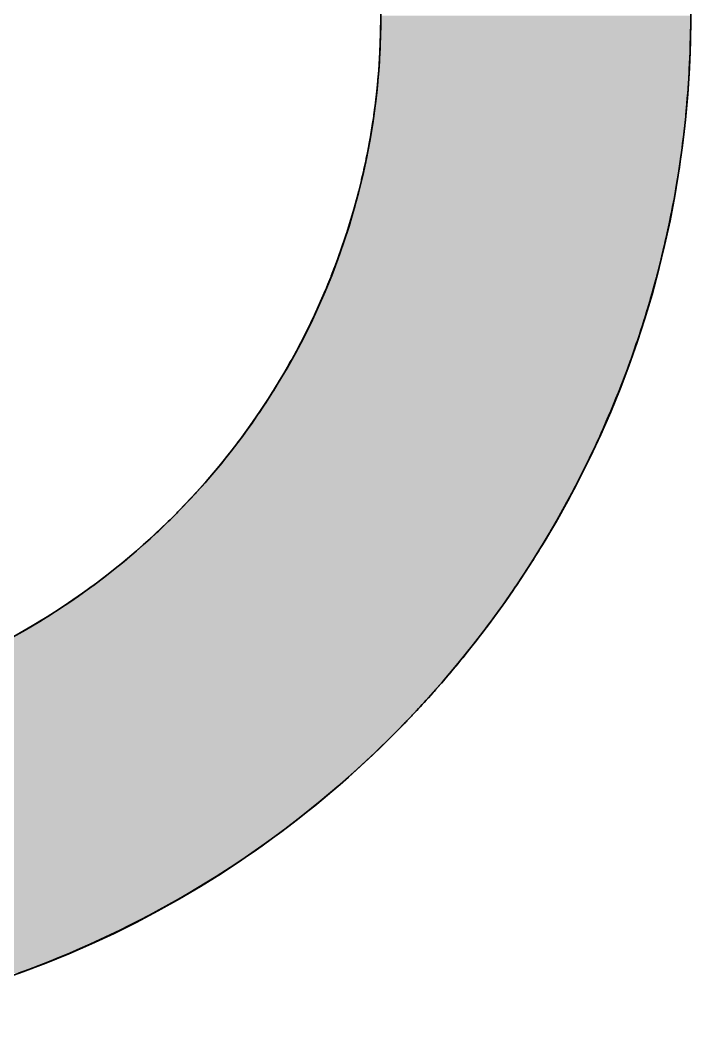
# Model space of a CAD drawing. Header units: inches. Extents: x -225 to -89, y -302 to -258.
# Drawn here: x -170.6425 to -170.4862, y -267.4698 to -267.2336 of the extents above; entities that cross this region are included whole.
import ezdxf

# ---------------------------------------------------------------- set-up
doc = ezdxf.new("R2010")
doc.units = ezdxf.units.IN
doc.header["$MEASUREMENT"] = 0
doc.layers.add('A-Elev-Line-01', color=252, linetype='Continuous', lineweight=35)

# ---------------------------------------------------------------- blocks, each defined once
blk = doc.blocks.new('*U12')
at = {"color": 40, "linetype": 'Continuous'}
for p, q in [((84.86, 1174.98), (84.85, 1173.72)), ((127.36, 1174.98), (127.35, 1173.72)), ((84.84, 1173.47), (84.82, 1172.46)), ((84.85, 1173.72), (84.84, 1173.47)), ((127.35, 1173.47), (127.33, 1172.46)), ((127.35, 1173.72), (127.35, 1173.47)), ((84.81, 1171.96), (84.78, 1171.2)), ((84.82, 1172.46), (84.81, 1171.96)), ((127.32, 1171.96), (127.3, 1171.2)), ((127.33, 1172.46), (127.32, 1171.96)), ((84.78, 1171.2), (84.75, 1170.45)), ((127.3, 1171.2), (127.28, 1170.45)), ((84.72, 1169.94), (84.67, 1168.93)), ((84.75, 1170.45), (84.72, 1169.94)), ((127.26, 1169.94), (127.22, 1168.93)), ((127.28, 1170.45), (127.26, 1169.94)), ((84.65, 1168.68), (84.56, 1167.42)), ((84.67, 1168.93), (84.65, 1168.68)), ((127.21, 1168.68), (127.15, 1167.42)), ((127.22, 1168.93), (127.21, 1168.68)), ((84.56, 1167.42), (84.45, 1166.17)), ((84.56, 1167.42), (84.56, 1167.42)), ((127.15, 1167.42), (127.08, 1166.17)), ((127.15, 1167.42), (127.15, 1167.42)), ((84.43, 1165.91), (84.33, 1164.91)), ((84.45, 1166.17), (84.43, 1165.91)), ((127.06, 1165.91), (126.99, 1164.91)), ((127.08, 1166.17), (127.06, 1165.91)), ((84.19, 1163.66), (84.1, 1162.9)), ((84.28, 1164.4), (84.19, 1163.66)), ((84.33, 1164.91), (84.28, 1164.4)), ((126.89, 1163.66), (126.83, 1162.9)), ((126.95, 1164.4), (126.89, 1163.66)), ((126.99, 1164.91), (126.95, 1164.4)), ((84.04, 1162.41), (83.9, 1161.39)), ((84.1, 1162.9), (84.04, 1162.41)), ((126.79, 1162.41), (126.69, 1161.39)), ((126.83, 1162.9), (126.79, 1162.41)), ((83.87, 1161.16), (83.68, 1159.91)), ((83.9, 1161.39), (83.87, 1161.16)), ((126.67, 1161.16), (126.54, 1159.91)), ((126.69, 1161.39), (126.67, 1161.16)), ((83.67, 1159.89), (83.48, 1158.67)), ((83.68, 1159.91), (83.67, 1159.89)), ((126.54, 1159.89), (126.4, 1158.67)), ((126.54, 1159.91), (126.54, 1159.89)), ((83.42, 1158.38), (83.26, 1157.43)), ((83.48, 1158.67), (83.42, 1158.38)), ((126.36, 1158.38), (126.24, 1157.43)), ((126.4, 1158.67), (126.36, 1158.38)), ((83.15, 1156.88), (83.02, 1156.19)), ((83.26, 1157.43), (83.15, 1156.88)), ((126.18, 1156.88), (126.08, 1156.19)), ((126.24, 1157.43), (126.18, 1156.88)), ((82.86, 1155.38), (82.77, 1154.95)), ((83.02, 1156.19), (82.86, 1155.38)), ((125.97, 1155.38), (125.91, 1154.95)), ((126.08, 1156.19), (125.97, 1155.38)), ((82.54, 1153.89), (82.5, 1153.72)), ((82.77, 1154.95), (82.54, 1153.89)), ((125.75, 1153.89), (125.73, 1153.72)), ((125.91, 1154.95), (125.75, 1153.89)), ((82.22, 1152.49), (82.19, 1152.39)), ((82.5, 1153.72), (82.22, 1152.49)), ((125.53, 1152.49), (125.52, 1152.39)), ((125.73, 1153.72), (125.53, 1152.49)), ((81.92, 1151.26), (81.82, 1150.9)), ((82.19, 1152.39), (81.92, 1151.26)), ((125.32, 1151.26), (125.26, 1150.9)), ((125.52, 1152.39), (125.32, 1151.26)), ((81.6, 1150.04), (81.43, 1149.41)), ((81.82, 1150.9), (81.6, 1150.04)), ((125.11, 1150.04), (124.99, 1149.41)), ((125.26, 1150.9), (125.11, 1150.04)), ((81.27, 1148.83), (81.01, 1147.93)), ((81.43, 1149.41), (81.27, 1148.83)), ((124.88, 1148.83), (124.71, 1147.93)), ((124.99, 1149.41), (124.88, 1148.83)), ((80.92, 1147.61), (80.57, 1146.44)), ((81.01, 1147.93), (80.92, 1147.61)), ((124.65, 1147.61), (124.41, 1146.44)), ((124.71, 1147.93), (124.65, 1147.61)), ((80.56, 1146.41), (80.18, 1145.2)), ((80.57, 1146.44), (80.56, 1146.41)), ((124.4, 1146.41), (124.14, 1145.2)), ((124.41, 1146.44), (124.4, 1146.41)), ((80.1, 1144.96), (79.78, 1144.01)), ((80.18, 1145.2), (80.1, 1144.96)), ((124.09, 1144.96), (123.87, 1144.01)), ((124.14, 1145.2), (124.09, 1144.96)), ((79.37, 1142.81), (79.09, 1142.02)), ((79.61, 1143.49), (79.37, 1142.81)), ((79.78, 1144.01), (79.61, 1143.49)), ((123.6, 1142.81), (123.41, 1142.02)), ((123.76, 1143.49), (123.6, 1142.81)), ((123.87, 1144.01), (123.76, 1143.49)), ((78.95, 1141.63), (78.55, 1140.55)), ((79.09, 1142.02), (78.95, 1141.63)), ((123.31, 1141.63), (123.04, 1140.55)), ((123.41, 1142.02), (123.31, 1141.63)), ((78.51, 1140.45), (78.05, 1139.27)), ((78.55, 1140.55), (78.51, 1140.45)), ((123.02, 1140.45), (122.71, 1139.27)), ((123.04, 1140.55), (123.02, 1140.45)), ((77.98, 1139.08), (77.58, 1138.1)), ((78.05, 1139.27), (77.98, 1139.08)), ((122.66, 1139.08), (122.39, 1138.1)), ((122.71, 1139.27), (122.66, 1139.08)), ((77.38, 1137.62), (77.09, 1136.94)), ((77.58, 1138.1), (77.38, 1137.62)), ((122.27, 1137.62), (122.07, 1136.94)), ((122.39, 1138.1), (122.27, 1137.62)), ((76.59, 1135.78), (76.12, 1134.72)), ((76.76, 1136.17), (76.59, 1135.78)), ((77.09, 1136.94), (76.76, 1136.17)), ((121.74, 1135.78), (121.42, 1134.72)), ((121.85, 1136.17), (121.74, 1135.78)), ((122.07, 1136.94), (121.85, 1136.17)), ((76.08, 1134.63), (75.55, 1133.48)), ((76.12, 1134.72), (76.08, 1134.63)), ((121.4, 1134.63), (121.05, 1133.48)), ((121.42, 1134.72), (121.4, 1134.63)), ((75.44, 1133.27), (75, 1132.35)), ((75.55, 1133.48), (75.44, 1133.27)), ((120.98, 1133.27), (120.69, 1132.35)), ((121.05, 1133.48), (120.98, 1133.27)), ((74.74, 1131.83), (74.44, 1131.22)), ((75, 1132.35), (74.74, 1131.83)), ((120.52, 1131.83), (120.32, 1131.22)), ((120.69, 1132.35), (120.52, 1131.83)), ((74.02, 1130.4), (73.86, 1130.1)), ((74.44, 1131.22), (74.02, 1130.4)), ((120.05, 1130.4), (119.94, 1130.1)), ((120.32, 1131.22), (120.05, 1130.4)), ((73.26, 1128.96), (72.67, 1127.88)), ((73.27, 1128.98), (73.26, 1128.96)), ((73.86, 1130.1), (73.27, 1128.98)), ((119.55, 1128.96), (119.17, 1127.88)), ((119.56, 1128.98), (119.55, 1128.96)), ((119.94, 1130.1), (119.56, 1128.98)), ((72.48, 1127.54), (72.05, 1126.78)), ((72.67, 1127.88), (72.48, 1127.54)), ((119.05, 1127.54), (118.77, 1126.78)), ((119.17, 1127.88), (119.05, 1127.54)), ((71.67, 1126.12), (71.42, 1125.69)), ((72.05, 1126.78), (71.67, 1126.12)), ((118.53, 1126.12), (118.36, 1125.69)), ((118.77, 1126.78), (118.53, 1126.12)), ((70.83, 1124.7), (70.77, 1124.6)), ((71.42, 1125.69), (70.83, 1124.7)), ((117.99, 1124.7), (117.95, 1124.6)), ((118.36, 1125.69), (117.99, 1124.7)), ((69.96, 1123.3), (69.43, 1122.46)), ((70.11, 1123.53), (69.96, 1123.3)), ((70.77, 1124.6), (70.11, 1123.53)), ((117.44, 1123.3), (117.1, 1122.46)), ((117.53, 1123.53), (117.44, 1123.3)), ((117.95, 1124.6), (117.53, 1123.53)), ((69.06, 1121.89), (68.75, 1121.41)), ((69.43, 1122.46), (69.06, 1121.89)), ((116.87, 1121.89), (116.67, 1121.41)), ((117.1, 1122.46), (116.87, 1121.89)), ((68.14, 1120.5), (68.04, 1120.36)), ((68.75, 1121.41), (68.14, 1120.5)), ((116.29, 1120.5), (116.23, 1120.36)), ((116.67, 1121.41), (116.29, 1120.5)), ((67.18, 1119.11), (66.6, 1118.29)), ((67.33, 1119.32), (67.18, 1119.11)), ((68.04, 1120.36), (67.33, 1119.32)), ((115.69, 1119.11), (115.33, 1118.29)), ((115.78, 1119.32), (115.69, 1119.11)), ((116.23, 1120.36), (115.78, 1119.32)), ((66.18, 1117.73), (65.86, 1117.27)), ((66.6, 1118.29), (66.18, 1117.73)), ((115.08, 1117.73), (114.87, 1117.27)), ((115.33, 1118.29), (115.08, 1117.73)), ((65.16, 1116.35), (65.1, 1116.26)), ((65.86, 1117.27), (65.16, 1116.35)), ((114.45, 1116.35), (114.41, 1116.26)), ((114.87, 1117.27), (114.45, 1116.35)), ((64.11, 1114.98), (63.55, 1114.27)), ((64.33, 1115.26), (64.11, 1114.98)), ((65.1, 1116.26), (64.33, 1115.26)), ((113.81, 1114.98), (113.47, 1114.27)), ((113.94, 1115.26), (113.81, 1114.98)), ((114.41, 1116.26), (113.94, 1115.26)), ((63.02, 1113.62), (62.75, 1113.3)), ((63.55, 1114.27), (63.02, 1113.62)), ((113.15, 1113.62), (112.99, 1113.3)), ((113.47, 1114.27), (113.15, 1113.62)), ((61.89, 1112.26), (61.13, 1111.37)), ((61.95, 1112.33), (61.89, 1112.26)), ((62.75, 1113.3), (61.95, 1112.33)), ((112.48, 1112.26), (112.02, 1111.37)), ((112.51, 1112.33), (112.48, 1112.26)), ((112.99, 1113.3), (112.51, 1112.33)), ((60.73, 1110.91), (60.3, 1110.42)), ((61.13, 1111.37), (60.73, 1110.91)), ((111.79, 1110.91), (111.53, 1110.42)), ((112.02, 1111.37), (111.79, 1110.91)), ((59.45, 1109.48), (58.6, 1108.56)), ((59.53, 1109.57), (59.45, 1109.48)), ((60.3, 1110.42), (59.53, 1109.57)), ((111.04, 1109.48), (110.54, 1108.56)), ((111.09, 1109.57), (111.04, 1109.48)), ((111.53, 1110.42), (111.09, 1109.57)), ((58.29, 1108.24), (57.73, 1107.64)), ((58.6, 1108.56), (58.29, 1108.24)), ((110.37, 1108.24), (110.04, 1107.64)), ((110.54, 1108.56), (110.37, 1108.24)), ((56.85, 1106.74), (55.96, 1105.85)), ((57.02, 1106.92), (56.85, 1106.74)), ((57.73, 1107.64), (57.02, 1106.92)), ((109.54, 1106.74), (109.04, 1105.85)), ((109.64, 1106.92), (109.54, 1106.74)), ((110.04, 1107.64), (109.64, 1106.92)), ((55.7, 1105.6), (55.05, 1104.97)), ((55.96, 1105.85), (55.7, 1105.6)), ((108.9, 1105.6), (108.53, 1104.97)), ((109.04, 1105.85), (108.9, 1105.6)), ((54.14, 1104.1), (53.21, 1103.24)), ((54.34, 1104.29), (54.14, 1104.1)), ((55.05, 1104.97), (54.34, 1104.29)), ((108.03, 1104.1), (107.52, 1103.24)), ((108.14, 1104.29), (108.03, 1104.1)), ((108.53, 1104.97), (108.14, 1104.29)), ((52.27, 1102.4), (51.48, 1101.7)), ((52.93, 1102.99), (52.27, 1102.4)), ((53.21, 1103.24), (52.93, 1102.99)), ((107.01, 1102.4), (106.58, 1101.7)), ((107.37, 1102.99), (107.01, 1102.4)), ((107.52, 1103.24), (107.37, 1102.99)), ((51.33, 1101.57), (50.37, 1100.75)), ((51.48, 1101.7), (51.33, 1101.57)), ((106.5, 1101.57), (105.99, 1100.75)), ((106.58, 1101.7), (106.5, 1101.57)), ((49.4, 1099.94), (48.42, 1099.15)), ((49.97, 1100.41), (49.4, 1099.94)), ((50.37, 1100.75), (49.97, 1100.41)), ((105.48, 1099.94), (104.97, 1099.15)), ((105.78, 1100.41), (105.48, 1099.94)), ((105.99, 1100.75), (105.78, 1100.41)), ((47.43, 1098.36), (46.79, 1097.87)), ((48.41, 1099.14), (47.43, 1098.36)), ((48.42, 1099.15), (48.41, 1099.14)), ((104.46, 1098.36), (104.14, 1097.87)), ((104.96, 1099.14), (104.46, 1098.36)), ((104.97, 1099.15), (104.96, 1099.14)), ((45.42, 1096.84), (45.12, 1096.62)), ((46.43, 1097.6), (45.42, 1096.84)), ((46.79, 1097.87), (46.43, 1097.6)), ((103.44, 1096.84), (103.29, 1096.62)), ((103.95, 1097.6), (103.44, 1096.84)), ((104.14, 1097.87), (103.95, 1097.6)), ((44.4, 1096.1), (43.38, 1095.37)), ((45.12, 1096.62), (44.4, 1096.1)), ((102.94, 1096.1), (102.44, 1095.37)), ((103.29, 1096.62), (102.94, 1096.1)), ((41.56, 1094.13), (41.29, 1093.95)), ((42.34, 1094.65), (41.56, 1094.13)), ((43.37, 1095.37), (42.34, 1094.65)), ((43.38, 1095.37), (43.37, 1095.37)), ((101.57, 1094.13), (101.44, 1093.95)), ((101.93, 1094.65), (101.57, 1094.13)), ((102.44, 1095.37), (101.93, 1094.65)), ((102.44, 1095.37), (102.44, 1095.37)), ((39.67, 1092.9), (39.17, 1092.59)), ((40.23, 1093.26), (39.67, 1092.9)), ((41.29, 1093.95), (40.23, 1093.26)), ((100.69, 1092.9), (100.45, 1092.59)), ((100.94, 1093.26), (100.69, 1092.9)), ((101.44, 1093.95), (100.94, 1093.26)), ((37.01, 1091.28), (35.92, 1090.65)), ((37.69, 1091.68), (37.01, 1091.28)), ((38.09, 1091.93), (37.69, 1091.68)), ((39.17, 1092.59), (38.09, 1091.93)), ((99.48, 1091.28), (99.01, 1090.65)), ((99.79, 1091.68), (99.48, 1091.28)), ((99.97, 1091.93), (99.79, 1091.68)), ((100.45, 1092.59), (99.97, 1091.93)), ((35.62, 1090.47), (34.82, 1090.03)), ((35.92, 1090.65), (35.62, 1090.47)), ((98.54, 1090.03), (98.07, 1089.42)), ((98.88, 1090.47), (98.54, 1090.03)), ((99.01, 1090.65), (98.88, 1090.47)), ((97.61, 1088.83), (97.16, 1088.26)), ((97.96, 1089.28), (97.61, 1088.83)), ((98.07, 1089.42), (97.96, 1089.28)), ((96.27, 1087.15), (96.08, 1086.91)), ((96.71, 1087.7), (96.27, 1087.15)), ((97.02, 1088.09), (96.71, 1087.7)), ((97.16, 1088.26), (97.02, 1088.09)), ((95.12, 1085.74), (95, 1085.6)), ((95.41, 1086.1), (95.12, 1085.74)), ((95.84, 1086.62), (95.41, 1086.1)), ((96.08, 1086.91), (95.84, 1086.62)), ((94.14, 1084.58), (93.81, 1084.19)), ((94.2, 1084.64), (94.14, 1084.58)), ((94.59, 1085.11), (94.2, 1084.64)), ((95, 1085.6), (94.59, 1085.11)), ((92.7, 1082.91), (92.35, 1082.52)), ((93.06, 1083.32), (92.7, 1082.91)), ((93.16, 1083.43), (93.06, 1083.32)), ((93.43, 1083.75), (93.16, 1083.43)), ((93.81, 1084.19), (93.43, 1083.75)), ((91.69, 1081.78), (91.38, 1081.43)), ((92.02, 1082.14), (91.69, 1081.78)), ((92.16, 1082.3), (92.02, 1082.14)), ((92.35, 1082.52), (92.16, 1082.3)), ((90.26, 1080.2), (90.13, 1080.05)), ((90.52, 1080.48), (90.26, 1080.2)), ((90.79, 1080.78), (90.52, 1080.48)), ((91.08, 1081.1), (90.79, 1080.78)), ((91.15, 1081.17), (91.08, 1081.1)), ((91.38, 1081.43), (91.15, 1081.17)), ((88.98, 1078.83), (88.81, 1078.66)), ((89.09, 1078.95), (88.98, 1078.83)), ((89.15, 1079.02), (89.09, 1078.95)), ((89.34, 1079.22), (89.15, 1079.02)), ((89.55, 1079.44), (89.34, 1079.22)), ((89.77, 1079.68), (89.55, 1079.44)), ((90.01, 1079.93), (89.77, 1079.68)), ((90.13, 1080.05), (90.01, 1079.93)), ((88.03, 1077.84), (86.99, 1076.78)), ((88.04, 1077.85), (88.03, 1077.84)), ((88.05, 1077.86), (88.04, 1077.85)), ((88.06, 1077.87), (88.05, 1077.86)), ((88.1, 1077.91), (88.06, 1077.87)), ((88.15, 1077.97), (88.1, 1077.91)), ((88.22, 1078.04), (88.15, 1077.97)), ((88.31, 1078.13), (88.22, 1078.04)), ((88.41, 1078.24), (88.31, 1078.13)), ((88.53, 1078.36), (88.41, 1078.24)), ((88.66, 1078.5), (88.53, 1078.36)), ((88.81, 1078.66), (88.66, 1078.5)), ((86.99, 1076.78), (85.92, 1075.71)), ((84.84, 1074.65), (83.74, 1073.6)), ((85.92, 1075.71), (84.84, 1074.65)), ((83.74, 1073.6), (82.64, 1072.57)), ((82.64, 1072.57), (81.53, 1071.55)), ((80.4, 1070.54), (79.26, 1069.54)), ((81.53, 1071.55), (80.4, 1070.54)), ((79.26, 1069.54), (78.12, 1068.55)), ((78.12, 1068.55), (76.96, 1067.58)), ((75.79, 1066.62), (74.61, 1065.67)), ((76.96, 1067.58), (75.79, 1066.62)), ((74.61, 1065.67), (73.42, 1064.74)), ((72.22, 1063.81), (71.01, 1062.91)), ((73.42, 1064.74), (72.22, 1063.81)), ((71.01, 1062.91), (69.79, 1062.01)), ((68.56, 1061.13), (67.33, 1060.26)), ((69.79, 1062.01), (68.56, 1061.13)), ((66.08, 1059.4), (64.82, 1058.56)), ((67.33, 1060.26), (66.08, 1059.4)), ((64.82, 1058.56), (63.56, 1057.73)), ((62.28, 1056.92), (61, 1056.12)), ((63.56, 1057.73), (62.28, 1056.92)), ((59.71, 1055.33), (58.41, 1054.56)), ((61, 1056.12), (59.71, 1055.33)), ((57.1, 1053.8), (55.78, 1053.05)), ((58.41, 1054.56), (57.1, 1053.8)), ((55.78, 1053.05), (54.45, 1052.32)), ((53.12, 1051.61), (51.78, 1050.91)), ((54.45, 1052.32), (53.12, 1051.61)), ((49.08, 1049.55), (47.72, 1048.89)), ((50.43, 1050.22), (49.08, 1049.55)), ((51.78, 1050.91), (50.43, 1050.22)), ((46.35, 1048.25), (44.97, 1047.62)), ((47.72, 1048.89), (46.35, 1048.25)), ((43.59, 1047.01), (42.2, 1046.41)), ((44.97, 1047.62), (43.59, 1047.01)), ((40.8, 1045.83), (39.4, 1045.26)), ((42.2, 1046.41), (40.8, 1045.83)), ((36.58, 1044.17), (35.16, 1043.65)), ((37.99, 1044.71), (36.58, 1044.17)), ((39.4, 1045.26), (37.99, 1044.71))]:
    blk.add_line(p, q, dxfattribs=at)
for points in [[(84.86, 1174.98), (84.85, 1173.72), (127.35, 1173.72)], [(84.84, 1173.47), (84.82, 1172.46), (127.33, 1172.46)], [(84.85, 1173.72), (84.84, 1173.47), (127.35, 1173.47)], [(84.81, 1171.96), (84.78, 1171.2), (127.3, 1171.2)], [(84.82, 1172.46), (84.81, 1171.96), (127.32, 1171.96)], [(84.78, 1171.2), (84.75, 1170.45), (127.28, 1170.45)], [(84.72, 1169.94), (84.67, 1168.93), (127.22, 1168.93)], [(84.75, 1170.45), (84.72, 1169.94), (127.26, 1169.94)], [(84.65, 1168.68), (84.56, 1167.42), (127.15, 1167.42)], [(84.67, 1168.93), (84.65, 1168.68), (127.21, 1168.68)], [(84.56, 1167.42), (84.45, 1166.17), (127.08, 1166.17)], [(84.56, 1167.42), (84.56, 1167.42), (127.15, 1167.42)], [(84.43, 1165.91), (84.33, 1164.91), (126.99, 1164.91)], [(84.45, 1166.17), (84.43, 1165.91), (127.06, 1165.91)], [(84.19, 1163.66), (84.1, 1162.9), (126.83, 1162.9)], [(84.28, 1164.4), (84.19, 1163.66), (126.89, 1163.66)], [(84.33, 1164.91), (84.28, 1164.4), (126.95, 1164.4)], [(84.04, 1162.41), (83.9, 1161.39), (126.69, 1161.39)], [(84.1, 1162.9), (84.04, 1162.41), (126.79, 1162.41)], [(83.87, 1161.16), (83.68, 1159.91), (126.54, 1159.91)], [(83.9, 1161.39), (83.87, 1161.16), (126.67, 1161.16)], [(83.67, 1159.89), (83.48, 1158.67), (126.4, 1158.67)], [(83.68, 1159.91), (83.67, 1159.89), (126.54, 1159.89)], [(83.42, 1158.38), (83.26, 1157.43), (126.24, 1157.43)], [(83.48, 1158.67), (83.42, 1158.38), (126.36, 1158.38)], [(83.15, 1156.88), (83.02, 1156.19), (126.08, 1156.19)], [(83.26, 1157.43), (83.15, 1156.88), (126.18, 1156.88)], [(82.86, 1155.38), (82.77, 1154.95), (125.91, 1154.95)], [(83.02, 1156.19), (82.86, 1155.38), (125.97, 1155.38)], [(82.54, 1153.89), (82.5, 1153.72), (125.73, 1153.72)], [(82.77, 1154.95), (82.54, 1153.89), (125.75, 1153.89)], [(82.22, 1152.49), (82.19, 1152.39), (125.52, 1152.39)], [(82.5, 1153.72), (82.22, 1152.49), (125.53, 1152.49)], [(81.92, 1151.26), (81.82, 1150.9), (125.26, 1150.9)], [(82.19, 1152.39), (81.92, 1151.26), (125.32, 1151.26)], [(81.6, 1150.04), (81.43, 1149.41), (124.99, 1149.41)], [(81.82, 1150.9), (81.6, 1150.04), (125.11, 1150.04)], [(81.27, 1148.83), (81.01, 1147.93), (124.71, 1147.93)], [(81.43, 1149.41), (81.27, 1148.83), (124.88, 1148.83)], [(80.92, 1147.61), (80.57, 1146.44), (124.41, 1146.44)], [(81.01, 1147.93), (80.92, 1147.61), (124.65, 1147.61)], [(80.56, 1146.41), (80.18, 1145.2), (124.14, 1145.2)], [(80.57, 1146.44), (80.56, 1146.41), (124.4, 1146.41)], [(80.1, 1144.96), (79.78, 1144.01), (123.87, 1144.01)], [(80.18, 1145.2), (80.1, 1144.96), (124.09, 1144.96)], [(79.37, 1142.81), (79.09, 1142.02), (123.41, 1142.02)], [(79.61, 1143.49), (79.37, 1142.81), (123.6, 1142.81)], [(79.78, 1144.01), (79.61, 1143.49), (123.76, 1143.49)], [(78.95, 1141.63), (78.55, 1140.55), (123.04, 1140.55)], [(79.09, 1142.02), (78.95, 1141.63), (123.31, 1141.63)], [(78.51, 1140.45), (78.05, 1139.27), (122.71, 1139.27)], [(78.55, 1140.55), (78.51, 1140.45), (123.02, 1140.45)], [(77.98, 1139.08), (77.58, 1138.1), (122.39, 1138.1)], [(78.05, 1139.27), (77.98, 1139.08), (122.66, 1139.08)], [(77.38, 1137.62), (77.09, 1136.94), (122.07, 1136.94)], [(77.58, 1138.1), (77.38, 1137.62), (122.27, 1137.62)], [(76.59, 1135.78), (76.12, 1134.72), (121.42, 1134.72)], [(76.76, 1136.17), (76.59, 1135.78), (121.74, 1135.78)], [(77.09, 1136.94), (76.76, 1136.17), (121.85, 1136.17)], [(76.08, 1134.63), (75.55, 1133.48), (121.05, 1133.48)], [(76.12, 1134.72), (76.08, 1134.63), (121.4, 1134.63)], [(75.44, 1133.27), (75, 1132.35), (120.69, 1132.35)], [(75.55, 1133.48), (75.44, 1133.27), (120.98, 1133.27)], [(74.74, 1131.83), (74.44, 1131.22), (120.32, 1131.22)], [(75, 1132.35), (74.74, 1131.83), (120.52, 1131.83)], [(74.02, 1130.4), (73.86, 1130.1), (119.94, 1130.1)], [(74.44, 1131.22), (74.02, 1130.4), (120.05, 1130.4)], [(73.26, 1128.96), (72.67, 1127.88), (119.17, 1127.88)], [(73.27, 1128.98), (73.26, 1128.96), (119.55, 1128.96)], [(73.86, 1130.1), (73.27, 1128.98), (119.56, 1128.98)], [(72.48, 1127.54), (72.05, 1126.78), (118.77, 1126.78)], [(72.67, 1127.88), (72.48, 1127.54), (119.05, 1127.54)], [(71.67, 1126.12), (71.42, 1125.69), (118.36, 1125.69)], [(72.05, 1126.78), (71.67, 1126.12), (118.53, 1126.12)], [(70.83, 1124.7), (70.77, 1124.6), (117.95, 1124.6)], [(71.42, 1125.69), (70.83, 1124.7), (117.99, 1124.7)], [(69.96, 1123.3), (69.43, 1122.46), (117.1, 1122.46)], [(70.11, 1123.53), (69.96, 1123.3), (117.44, 1123.3)], [(70.77, 1124.6), (70.11, 1123.53), (117.53, 1123.53)], [(69.06, 1121.89), (68.75, 1121.41), (116.67, 1121.41)], [(69.43, 1122.46), (69.06, 1121.89), (116.87, 1121.89)], [(68.14, 1120.5), (68.04, 1120.36), (116.23, 1120.36)], [(68.75, 1121.41), (68.14, 1120.5), (116.29, 1120.5)], [(67.18, 1119.11), (66.6, 1118.29), (115.33, 1118.29)], [(67.33, 1119.32), (67.18, 1119.11), (115.69, 1119.11)], [(68.04, 1120.36), (67.33, 1119.32), (115.78, 1119.32)], [(66.18, 1117.73), (65.86, 1117.27), (114.87, 1117.27)], [(66.6, 1118.29), (66.18, 1117.73), (115.08, 1117.73)], [(65.16, 1116.35), (65.1, 1116.26), (114.41, 1116.26)], [(65.86, 1117.27), (65.16, 1116.35), (114.45, 1116.35)], [(64.11, 1114.98), (63.55, 1114.27), (113.47, 1114.27)], [(64.33, 1115.26), (64.11, 1114.98), (113.81, 1114.98)], [(65.1, 1116.26), (64.33, 1115.26), (113.94, 1115.26)], [(63.02, 1113.62), (62.75, 1113.3), (112.99, 1113.3)], [(63.55, 1114.27), (63.02, 1113.62), (113.15, 1113.62)], [(61.89, 1112.26), (61.13, 1111.37), (112.02, 1111.37)], [(61.95, 1112.33), (61.89, 1112.26), (112.48, 1112.26)], [(62.75, 1113.3), (61.95, 1112.33), (112.51, 1112.33)], [(60.73, 1110.91), (60.3, 1110.42), (111.53, 1110.42)], [(61.13, 1111.37), (60.73, 1110.91), (111.79, 1110.91)], [(59.45, 1109.48), (58.6, 1108.56), (110.54, 1108.56)], [(59.53, 1109.57), (59.45, 1109.48), (111.04, 1109.48)], [(60.3, 1110.42), (59.53, 1109.57), (111.09, 1109.57)], [(58.29, 1108.24), (57.73, 1107.64), (110.04, 1107.64)], [(58.6, 1108.56), (58.29, 1108.24), (110.37, 1108.24)], [(56.85, 1106.74), (55.96, 1105.85), (109.04, 1105.85)], [(57.02, 1106.92), (56.85, 1106.74), (109.54, 1106.74)], [(57.73, 1107.64), (57.02, 1106.92), (109.64, 1106.92)], [(55.7, 1105.6), (55.05, 1104.97), (108.53, 1104.97)], [(55.96, 1105.85), (55.7, 1105.6), (108.9, 1105.6)], [(54.14, 1104.1), (53.21, 1103.24), (107.52, 1103.24)], [(54.34, 1104.29), (54.14, 1104.1), (108.03, 1104.1)], [(55.05, 1104.97), (54.34, 1104.29), (108.14, 1104.29)], [(52.27, 1102.4), (51.48, 1101.7), (106.58, 1101.7)], [(52.93, 1102.99), (52.27, 1102.4), (107.01, 1102.4)], [(53.21, 1103.24), (52.93, 1102.99), (107.37, 1102.99)], [(51.33, 1101.57), (50.37, 1100.75), (105.99, 1100.75)], [(51.48, 1101.7), (51.33, 1101.57), (106.5, 1101.57)], [(49.4, 1099.94), (48.42, 1099.15), (104.97, 1099.15)], [(49.97, 1100.41), (49.4, 1099.94), (105.48, 1099.94)], [(50.37, 1100.75), (49.97, 1100.41), (105.78, 1100.41)], [(47.43, 1098.36), (46.79, 1097.87), (104.14, 1097.87)], [(48.41, 1099.14), (47.43, 1098.36), (104.46, 1098.36)], [(48.42, 1099.15), (48.41, 1099.14), (104.96, 1099.14)], [(45.42, 1096.84), (45.12, 1096.62), (103.29, 1096.62)], [(46.43, 1097.6), (45.42, 1096.84), (103.44, 1096.84)], [(46.79, 1097.87), (46.43, 1097.6), (103.95, 1097.6)], [(44.4, 1096.1), (43.38, 1095.37), (102.44, 1095.37)], [(45.12, 1096.62), (44.4, 1096.1), (102.94, 1096.1)], [(41.56, 1094.13), (41.29, 1093.95), (101.44, 1093.95)], [(42.34, 1094.65), (41.56, 1094.13), (101.57, 1094.13)], [(43.37, 1095.37), (42.34, 1094.65), (101.93, 1094.65)], [(43.38, 1095.37), (43.37, 1095.37), (102.44, 1095.37)], [(39.67, 1092.9), (39.17, 1092.59), (100.45, 1092.59)], [(40.23, 1093.26), (39.67, 1092.9), (100.69, 1092.9)], [(41.29, 1093.95), (40.23, 1093.26), (100.94, 1093.26)], [(37.01, 1091.28), (35.92, 1090.65), (99.01, 1090.65)], [(37.69, 1091.68), (37.01, 1091.28), (99.48, 1091.28)], [(38.09, 1091.93), (37.69, 1091.68), (99.79, 1091.68)], [(39.17, 1092.59), (38.09, 1091.93), (99.97, 1091.93)], [(34.82, 1090.03), (33.71, 1089.42), (98.07, 1089.42)], [(35.62, 1090.47), (34.82, 1090.03), (98.54, 1090.03)], [(35.92, 1090.65), (35.62, 1090.47), (98.88, 1090.47)], [(32.6, 1088.83), (31.48, 1088.26), (97.16, 1088.26)], [(33.44, 1089.28), (32.6, 1088.83), (97.61, 1088.83)], [(33.71, 1089.42), (33.44, 1089.28), (97.96, 1089.28)], [(29.21, 1087.15), (28.69, 1086.91), (96.08, 1086.91)], [(30.35, 1087.7), (29.21, 1087.15), (96.27, 1087.15)], [(31.13, 1088.09), (30.35, 1087.7), (96.71, 1087.7)], [(31.48, 1088.26), (31.13, 1088.09), (97.02, 1088.09)], [(26.08, 1085.74), (25.76, 1085.6), (95, 1085.6)], [(26.92, 1086.1), (26.08, 1085.74), (95.12, 1085.74)], [(28.07, 1086.62), (26.92, 1086.1), (95.41, 1086.1)], [(28.69, 1086.91), (28.07, 1086.62), (95.84, 1086.62)], [(23.26, 1084.58), (22.25, 1084.19), (93.81, 1084.19)], [(23.43, 1084.64), (23.26, 1084.58), (94.14, 1084.58)], [(24.6, 1085.11), (23.43, 1084.64), (94.2, 1084.64)], [(25.76, 1085.6), (24.6, 1085.11), (94.59, 1085.11)], [(18.69, 1082.91), (17.49, 1082.52), (92.35, 1082.52)], [(19.88, 1083.32), (18.69, 1082.91), (92.7, 1082.91)], [(20.19, 1083.43), (19.88, 1083.32), (93.06, 1083.32)], [(21.07, 1083.75), (20.19, 1083.43), (93.16, 1083.43)], [(22.25, 1084.19), (21.07, 1083.75), (93.43, 1083.75)], [(15.08, 1081.78), (13.87, 1081.43), (91.38, 1081.43)], [(16.29, 1082.14), (15.08, 1081.78), (91.69, 1081.78)], [(16.79, 1082.3), (16.29, 1082.14), (92.02, 1082.14)], [(17.49, 1082.52), (16.79, 1082.3), (92.16, 1082.3)], [(8.98, 1080.2), (8.33, 1080.05), (90.13, 1080.05)], [(10.21, 1080.48), (8.98, 1080.2), (90.26, 1080.2)], [(11.43, 1080.78), (10.21, 1080.48), (90.52, 1080.48)], [(12.65, 1081.1), (11.43, 1080.78), (90.79, 1080.78)], [(12.92, 1081.17), (12.65, 1081.1), (91.08, 1081.1)], [(13.87, 1081.43), (12.92, 1081.17), (91.15, 1081.17)], [(1.54, 1078.83), (0.29, 1078.66), (88.81, 1078.66)], [(2.35, 1078.95), (1.54, 1078.83), (88.98, 1078.83)], [(2.78, 1079.02), (2.35, 1078.95), (89.09, 1078.95)], [(4.03, 1079.22), (2.78, 1079.02), (89.15, 1079.02)], [(5.27, 1079.44), (4.03, 1079.22), (89.34, 1079.22)], [(6.51, 1079.68), (5.27, 1079.44), (89.55, 1079.44)], [(7.74, 1079.93), (6.51, 1079.68), (89.77, 1079.68)], [(8.33, 1080.05), (7.74, 1079.93), (90.01, 1079.93)], [(-112.6, 1077.84), (-111.56, 1076.78), (86.99, 1076.78)], [(-11.03, 1077.85), (-12.29, 1077.84), (88.03, 1077.84)], [(-10.52, 1077.86), (-11.03, 1077.85), (88.04, 1077.85)], [(-9.77, 1077.87), (-10.52, 1077.86), (88.05, 1077.86)], [(-8.51, 1077.91), (-9.77, 1077.87), (88.06, 1077.87)], [(-7.25, 1077.97), (-8.51, 1077.91), (88.1, 1077.91)], [(-5.99, 1078.04), (-7.25, 1077.97), (88.15, 1077.97)], [(-4.73, 1078.13), (-5.99, 1078.04), (88.22, 1078.04)], [(-3.47, 1078.24), (-4.73, 1078.13), (88.31, 1078.13)], [(-2.22, 1078.36), (-3.47, 1078.24), (88.41, 1078.24)], [(-0.96, 1078.5), (-2.22, 1078.36), (88.53, 1078.36)], [(0.29, 1078.66), (-0.96, 1078.5), (88.66, 1078.5)], [(-111.56, 1076.78), (-110.49, 1075.71), (85.92, 1075.71)], [(-110.49, 1075.71), (-109.41, 1074.65), (84.84, 1074.65)], [(-109.41, 1074.65), (-108.32, 1073.6), (83.74, 1073.6)], [(-108.32, 1073.6), (-107.22, 1072.57), (82.64, 1072.57)], [(-107.22, 1072.57), (-106.1, 1071.55), (81.53, 1071.55)], [(-106.1, 1071.55), (-104.98, 1070.54), (80.4, 1070.54)], [(-104.98, 1070.54), (-103.84, 1069.54), (79.26, 1069.54)], [(-103.84, 1069.54), (-102.69, 1068.55), (78.12, 1068.55)], [(-102.69, 1068.55), (-101.53, 1067.58), (76.96, 1067.58)], [(-101.53, 1067.58), (-100.36, 1066.62), (75.79, 1066.62)], [(-100.36, 1066.62), (-99.19, 1065.67), (74.61, 1065.67)], [(-99.19, 1065.67), (-98, 1064.74), (73.42, 1064.74)], [(-98, 1064.74), (-96.8, 1063.81), (72.22, 1063.81)], [(-96.8, 1063.81), (-95.59, 1062.91), (71.01, 1062.91)], [(-95.59, 1062.91), (-94.37, 1062.01), (69.79, 1062.01)], [(-94.37, 1062.01), (-93.14, 1061.13), (68.56, 1061.13)], [(-93.14, 1061.13), (-91.9, 1060.26), (67.33, 1060.26)], [(-91.9, 1060.26), (-90.65, 1059.4), (66.08, 1059.4)], [(-90.65, 1059.4), (-89.4, 1058.56), (64.82, 1058.56)], [(-89.4, 1058.56), (-88.13, 1057.73), (63.56, 1057.73)], [(-88.13, 1057.73), (-86.86, 1056.92), (62.28, 1056.92)], [(-86.86, 1056.92), (-85.57, 1056.12), (61, 1056.12)], [(-85.57, 1056.12), (-84.28, 1055.33), (59.71, 1055.33)], [(-84.28, 1055.33), (-82.98, 1054.56), (58.41, 1054.56)], [(-82.98, 1054.56), (-81.67, 1053.8), (57.1, 1053.8)], [(-81.67, 1053.8), (-80.36, 1053.05), (55.78, 1053.05)], [(-80.36, 1053.05), (-79.03, 1052.32), (54.45, 1052.32)], [(-79.03, 1052.32), (-77.7, 1051.61), (53.12, 1051.61)], [(-77.7, 1051.61), (-76.36, 1050.91), (51.78, 1050.91)], [(-76.36, 1050.91), (-75.01, 1050.22), (50.43, 1050.22)], [(-75.01, 1050.22), (-73.65, 1049.55), (49.08, 1049.55)], [(-73.65, 1049.55), (-72.29, 1048.89), (47.72, 1048.89)], [(-72.29, 1048.89), (-70.92, 1048.25), (46.35, 1048.25)], [(-70.92, 1048.25), (-69.55, 1047.62), (44.97, 1047.62)], [(-69.55, 1047.62), (-68.16, 1047.01), (43.59, 1047.01)], [(-68.16, 1047.01), (-66.77, 1046.41), (42.2, 1046.41)], [(-66.77, 1046.41), (-65.38, 1045.83), (40.8, 1045.83)], [(-65.38, 1045.83), (-63.98, 1045.26), (39.4, 1045.26)], [(-63.98, 1045.26), (-62.57, 1044.71), (37.99, 1044.71)], [(-62.57, 1044.71), (-61.15, 1044.17), (36.58, 1044.17)]]:
    blk.add_solid(points, dxfattribs=at)
at = {"color": 40, "linetype": 'Continuous', "extrusion": (0, 0, -1)}
for points in [[(-84.86, 1174.98), (-127.36, 1174.98), (-127.35, 1173.72)], [(-84.84, 1173.47), (-127.35, 1173.47), (-127.33, 1172.46)], [(-84.85, 1173.72), (-127.35, 1173.72), (-127.35, 1173.47)], [(-84.81, 1171.96), (-127.32, 1171.96), (-127.3, 1171.2)], [(-84.82, 1172.46), (-127.33, 1172.46), (-127.32, 1171.96)], [(-84.78, 1171.2), (-127.3, 1171.2), (-127.28, 1170.45)], [(-84.72, 1169.94), (-127.26, 1169.94), (-127.22, 1168.93)], [(-84.75, 1170.45), (-127.28, 1170.45), (-127.26, 1169.94)], [(-84.65, 1168.68), (-127.21, 1168.68), (-127.15, 1167.42)], [(-84.67, 1168.93), (-127.22, 1168.93), (-127.21, 1168.68)], [(-84.56, 1167.42), (-127.15, 1167.42), (-127.15, 1167.42)], [(-84.56, 1167.42), (-127.15, 1167.42), (-127.08, 1166.17)], [(-84.43, 1165.91), (-127.06, 1165.91), (-126.99, 1164.91)], [(-84.45, 1166.17), (-127.08, 1166.17), (-127.06, 1165.91)], [(-84.19, 1163.66), (-126.89, 1163.66), (-126.83, 1162.9)], [(-84.28, 1164.4), (-126.95, 1164.4), (-126.89, 1163.66)], [(-84.33, 1164.91), (-126.99, 1164.91), (-126.95, 1164.4)], [(-84.04, 1162.41), (-126.79, 1162.41), (-126.69, 1161.39)], [(-84.1, 1162.9), (-126.83, 1162.9), (-126.79, 1162.41)], [(-83.87, 1161.16), (-126.67, 1161.16), (-126.54, 1159.91)], [(-83.9, 1161.39), (-126.69, 1161.39), (-126.67, 1161.16)], [(-83.67, 1159.89), (-126.54, 1159.89), (-126.4, 1158.67)], [(-83.68, 1159.91), (-126.54, 1159.91), (-126.54, 1159.89)], [(-83.42, 1158.38), (-126.36, 1158.38), (-126.24, 1157.43)], [(-83.48, 1158.67), (-126.4, 1158.67), (-126.36, 1158.38)], [(-83.15, 1156.88), (-126.18, 1156.88), (-126.08, 1156.19)], [(-83.26, 1157.43), (-126.24, 1157.43), (-126.18, 1156.88)], [(-82.86, 1155.38), (-125.97, 1155.38), (-125.91, 1154.95)], [(-83.02, 1156.19), (-126.08, 1156.19), (-125.97, 1155.38)], [(-82.54, 1153.89), (-125.75, 1153.89), (-125.73, 1153.72)], [(-82.77, 1154.95), (-125.91, 1154.95), (-125.75, 1153.89)], [(-82.22, 1152.49), (-125.53, 1152.49), (-125.52, 1152.39)], [(-82.5, 1153.72), (-125.73, 1153.72), (-125.53, 1152.49)], [(-81.92, 1151.26), (-125.32, 1151.26), (-125.26, 1150.9)], [(-82.19, 1152.39), (-125.52, 1152.39), (-125.32, 1151.26)], [(-81.6, 1150.04), (-125.11, 1150.04), (-124.99, 1149.41)], [(-81.82, 1150.9), (-125.26, 1150.9), (-125.11, 1150.04)], [(-81.27, 1148.83), (-124.88, 1148.83), (-124.71, 1147.93)], [(-81.43, 1149.41), (-124.99, 1149.41), (-124.88, 1148.83)], [(-80.92, 1147.61), (-124.65, 1147.61), (-124.41, 1146.44)], [(-81.01, 1147.93), (-124.71, 1147.93), (-124.65, 1147.61)], [(-80.56, 1146.41), (-124.4, 1146.41), (-124.14, 1145.2)], [(-80.57, 1146.44), (-124.41, 1146.44), (-124.4, 1146.41)], [(-80.1, 1144.96), (-124.09, 1144.96), (-123.87, 1144.01)], [(-80.18, 1145.2), (-124.14, 1145.2), (-124.09, 1144.96)], [(-79.37, 1142.81), (-123.6, 1142.81), (-123.41, 1142.02)], [(-79.61, 1143.49), (-123.76, 1143.49), (-123.6, 1142.81)], [(-79.78, 1144.01), (-123.87, 1144.01), (-123.76, 1143.49)], [(-78.95, 1141.63), (-123.31, 1141.63), (-123.04, 1140.55)], [(-79.09, 1142.02), (-123.41, 1142.02), (-123.31, 1141.63)], [(-78.51, 1140.45), (-123.02, 1140.45), (-122.71, 1139.27)], [(-78.55, 1140.55), (-123.04, 1140.55), (-123.02, 1140.45)], [(-77.98, 1139.08), (-122.66, 1139.08), (-122.39, 1138.1)], [(-78.05, 1139.27), (-122.71, 1139.27), (-122.66, 1139.08)], [(-77.38, 1137.62), (-122.27, 1137.62), (-122.07, 1136.94)], [(-77.58, 1138.1), (-122.39, 1138.1), (-122.27, 1137.62)], [(-76.59, 1135.78), (-121.74, 1135.78), (-121.42, 1134.72)], [(-76.76, 1136.17), (-121.85, 1136.17), (-121.74, 1135.78)], [(-77.09, 1136.94), (-122.07, 1136.94), (-121.85, 1136.17)], [(-76.08, 1134.63), (-121.4, 1134.63), (-121.05, 1133.48)], [(-76.12, 1134.72), (-121.42, 1134.72), (-121.4, 1134.63)], [(-75.44, 1133.27), (-120.98, 1133.27), (-120.69, 1132.35)], [(-75.55, 1133.48), (-121.05, 1133.48), (-120.98, 1133.27)], [(-74.74, 1131.83), (-120.52, 1131.83), (-120.32, 1131.22)], [(-75, 1132.35), (-120.69, 1132.35), (-120.52, 1131.83)], [(-74.02, 1130.4), (-120.05, 1130.4), (-119.94, 1130.1)], [(-74.44, 1131.22), (-120.32, 1131.22), (-120.05, 1130.4)], [(-73.26, 1128.96), (-119.55, 1128.96), (-119.17, 1127.88)], [(-73.27, 1128.98), (-119.56, 1128.98), (-119.55, 1128.96)], [(-73.86, 1130.1), (-119.94, 1130.1), (-119.56, 1128.98)], [(-72.48, 1127.54), (-119.05, 1127.54), (-118.77, 1126.78)], [(-72.67, 1127.88), (-119.17, 1127.88), (-119.05, 1127.54)], [(-71.67, 1126.12), (-118.53, 1126.12), (-118.36, 1125.69)], [(-72.05, 1126.78), (-118.77, 1126.78), (-118.53, 1126.12)], [(-70.83, 1124.7), (-117.99, 1124.7), (-117.95, 1124.6)], [(-71.42, 1125.69), (-118.36, 1125.69), (-117.99, 1124.7)], [(-69.96, 1123.3), (-117.44, 1123.3), (-117.1, 1122.46)], [(-70.11, 1123.53), (-117.53, 1123.53), (-117.44, 1123.3)], [(-70.77, 1124.6), (-117.95, 1124.6), (-117.53, 1123.53)], [(-69.06, 1121.89), (-116.87, 1121.89), (-116.67, 1121.41)], [(-69.43, 1122.46), (-117.1, 1122.46), (-116.87, 1121.89)], [(-68.14, 1120.5), (-116.29, 1120.5), (-116.23, 1120.36)], [(-68.75, 1121.41), (-116.67, 1121.41), (-116.29, 1120.5)], [(-67.18, 1119.11), (-115.69, 1119.11), (-115.33, 1118.29)], [(-67.33, 1119.32), (-115.78, 1119.32), (-115.69, 1119.11)], [(-68.04, 1120.36), (-116.23, 1120.36), (-115.78, 1119.32)], [(-66.18, 1117.73), (-115.08, 1117.73), (-114.87, 1117.27)], [(-66.6, 1118.29), (-115.33, 1118.29), (-115.08, 1117.73)], [(-65.16, 1116.35), (-114.45, 1116.35), (-114.41, 1116.26)], [(-65.86, 1117.27), (-114.87, 1117.27), (-114.45, 1116.35)], [(-64.11, 1114.98), (-113.81, 1114.98), (-113.47, 1114.27)], [(-64.33, 1115.26), (-113.94, 1115.26), (-113.81, 1114.98)], [(-65.1, 1116.26), (-114.41, 1116.26), (-113.94, 1115.26)], [(-63.02, 1113.62), (-113.15, 1113.62), (-112.99, 1113.3)], [(-63.55, 1114.27), (-113.47, 1114.27), (-113.15, 1113.62)], [(-61.89, 1112.26), (-112.48, 1112.26), (-112.02, 1111.37)], [(-61.95, 1112.33), (-112.51, 1112.33), (-112.48, 1112.26)], [(-62.75, 1113.3), (-112.99, 1113.3), (-112.51, 1112.33)], [(-60.73, 1110.91), (-111.79, 1110.91), (-111.53, 1110.42)], [(-61.13, 1111.37), (-112.02, 1111.37), (-111.79, 1110.91)], [(-59.45, 1109.48), (-111.04, 1109.48), (-110.54, 1108.56)], [(-59.53, 1109.57), (-111.09, 1109.57), (-111.04, 1109.48)], [(-60.3, 1110.42), (-111.53, 1110.42), (-111.09, 1109.57)], [(-58.29, 1108.24), (-110.37, 1108.24), (-110.04, 1107.64)], [(-58.6, 1108.56), (-110.54, 1108.56), (-110.37, 1108.24)], [(-56.85, 1106.74), (-109.54, 1106.74), (-109.04, 1105.85)], [(-57.02, 1106.92), (-109.64, 1106.92), (-109.54, 1106.74)], [(-57.73, 1107.64), (-110.04, 1107.64), (-109.64, 1106.92)], [(-55.7, 1105.6), (-108.9, 1105.6), (-108.53, 1104.97)], [(-55.96, 1105.85), (-109.04, 1105.85), (-108.9, 1105.6)], [(-54.14, 1104.1), (-108.03, 1104.1), (-107.52, 1103.24)], [(-54.34, 1104.29), (-108.14, 1104.29), (-108.03, 1104.1)], [(-55.05, 1104.97), (-108.53, 1104.97), (-108.14, 1104.29)], [(-52.27, 1102.4), (-107.01, 1102.4), (-106.58, 1101.7)], [(-52.93, 1102.99), (-107.37, 1102.99), (-107.01, 1102.4)], [(-53.21, 1103.24), (-107.52, 1103.24), (-107.37, 1102.99)], [(-51.33, 1101.57), (-106.5, 1101.57), (-105.99, 1100.75)], [(-51.48, 1101.7), (-106.58, 1101.7), (-106.5, 1101.57)], [(-49.4, 1099.94), (-105.48, 1099.94), (-104.97, 1099.15)], [(-49.97, 1100.41), (-105.78, 1100.41), (-105.48, 1099.94)], [(-50.37, 1100.75), (-105.99, 1100.75), (-105.78, 1100.41)], [(-47.43, 1098.36), (-104.46, 1098.36), (-104.14, 1097.87)], [(-48.41, 1099.14), (-104.96, 1099.14), (-104.46, 1098.36)], [(-48.42, 1099.15), (-104.97, 1099.15), (-104.96, 1099.14)], [(-45.42, 1096.84), (-103.44, 1096.84), (-103.29, 1096.62)], [(-46.43, 1097.6), (-103.95, 1097.6), (-103.44, 1096.84)], [(-46.79, 1097.87), (-104.14, 1097.87), (-103.95, 1097.6)], [(-44.4, 1096.1), (-102.94, 1096.1), (-102.44, 1095.37)], [(-45.12, 1096.62), (-103.29, 1096.62), (-102.94, 1096.1)], [(-41.56, 1094.13), (-101.57, 1094.13), (-101.44, 1093.95)], [(-42.34, 1094.65), (-101.93, 1094.65), (-101.57, 1094.13)], [(-43.37, 1095.37), (-102.44, 1095.37), (-101.93, 1094.65)], [(-43.38, 1095.37), (-102.44, 1095.37), (-102.44, 1095.37)], [(-39.67, 1092.9), (-100.69, 1092.9), (-100.45, 1092.59)], [(-40.23, 1093.26), (-100.94, 1093.26), (-100.69, 1092.9)], [(-41.29, 1093.95), (-101.44, 1093.95), (-100.94, 1093.26)], [(-37.01, 1091.28), (-99.48, 1091.28), (-99.01, 1090.65)], [(-37.69, 1091.68), (-99.79, 1091.68), (-99.48, 1091.28)], [(-38.09, 1091.93), (-99.97, 1091.93), (-99.79, 1091.68)], [(-39.17, 1092.59), (-100.45, 1092.59), (-99.97, 1091.93)], [(-34.82, 1090.03), (-98.54, 1090.03), (-98.07, 1089.42)], [(-35.62, 1090.47), (-98.88, 1090.47), (-98.54, 1090.03)], [(-35.92, 1090.65), (-99.01, 1090.65), (-98.88, 1090.47)], [(-32.6, 1088.83), (-97.61, 1088.83), (-97.16, 1088.26)], [(-33.44, 1089.28), (-97.96, 1089.28), (-97.61, 1088.83)], [(-33.71, 1089.42), (-98.07, 1089.42), (-97.96, 1089.28)], [(-29.21, 1087.15), (-96.27, 1087.15), (-96.08, 1086.91)], [(-30.35, 1087.7), (-96.71, 1087.7), (-96.27, 1087.15)], [(-31.13, 1088.09), (-97.02, 1088.09), (-96.71, 1087.7)], [(-31.48, 1088.26), (-97.16, 1088.26), (-97.02, 1088.09)], [(-26.08, 1085.74), (-95.12, 1085.74), (-95, 1085.6)], [(-26.92, 1086.1), (-95.41, 1086.1), (-95.12, 1085.74)], [(-28.07, 1086.62), (-95.84, 1086.62), (-95.41, 1086.1)], [(-28.69, 1086.91), (-96.08, 1086.91), (-95.84, 1086.62)], [(-23.26, 1084.58), (-94.14, 1084.58), (-93.81, 1084.19)], [(-23.43, 1084.64), (-94.2, 1084.64), (-94.14, 1084.58)], [(-24.6, 1085.11), (-94.59, 1085.11), (-94.2, 1084.64)], [(-25.76, 1085.6), (-95, 1085.6), (-94.59, 1085.11)], [(-18.69, 1082.91), (-92.7, 1082.91), (-92.35, 1082.52)], [(-19.88, 1083.32), (-93.06, 1083.32), (-92.7, 1082.91)], [(-20.19, 1083.43), (-93.16, 1083.43), (-93.06, 1083.32)], [(-21.07, 1083.75), (-93.43, 1083.75), (-93.16, 1083.43)], [(-22.25, 1084.19), (-93.81, 1084.19), (-93.43, 1083.75)], [(-15.08, 1081.78), (-91.69, 1081.78), (-91.38, 1081.43)], [(-16.29, 1082.14), (-92.02, 1082.14), (-91.69, 1081.78)], [(-16.79, 1082.3), (-92.16, 1082.3), (-92.02, 1082.14)], [(-17.49, 1082.52), (-92.35, 1082.52), (-92.16, 1082.3)], [(-8.98, 1080.2), (-90.26, 1080.2), (-90.13, 1080.05)], [(-10.21, 1080.48), (-90.52, 1080.48), (-90.26, 1080.2)], [(-11.43, 1080.78), (-90.79, 1080.78), (-90.52, 1080.48)], [(-12.65, 1081.1), (-91.08, 1081.1), (-90.79, 1080.78)], [(-12.92, 1081.17), (-91.15, 1081.17), (-91.08, 1081.1)], [(-13.87, 1081.43), (-91.38, 1081.43), (-91.15, 1081.17)], [(-1.54, 1078.83), (-88.98, 1078.83), (-88.81, 1078.66)], [(-2.35, 1078.95), (-89.09, 1078.95), (-88.98, 1078.83)], [(-2.78, 1079.02), (-89.15, 1079.02), (-89.09, 1078.95)], [(-4.03, 1079.22), (-89.34, 1079.22), (-89.15, 1079.02)], [(-5.27, 1079.44), (-89.55, 1079.44), (-89.34, 1079.22)], [(-6.51, 1079.68), (-89.77, 1079.68), (-89.55, 1079.44)], [(-7.74, 1079.93), (-90.01, 1079.93), (-89.77, 1079.68)], [(-8.33, 1080.05), (-90.13, 1080.05), (-90.01, 1079.93)], [(112.6, 1077.84), (-88.03, 1077.84), (-86.99, 1076.78)], [(11.03, 1077.85), (-88.04, 1077.85), (-88.03, 1077.84)], [(10.52, 1077.86), (-88.05, 1077.86), (-88.04, 1077.85)], [(9.77, 1077.87), (-88.06, 1077.87), (-88.05, 1077.86)], [(8.51, 1077.91), (-88.1, 1077.91), (-88.06, 1077.87)], [(7.25, 1077.97), (-88.15, 1077.97), (-88.1, 1077.91)], [(5.99, 1078.04), (-88.22, 1078.04), (-88.15, 1077.97)], [(4.73, 1078.13), (-88.31, 1078.13), (-88.22, 1078.04)], [(3.47, 1078.24), (-88.41, 1078.24), (-88.31, 1078.13)], [(2.22, 1078.36), (-88.53, 1078.36), (-88.41, 1078.24)], [(0.96, 1078.5), (-88.66, 1078.5), (-88.53, 1078.36)], [(-0.29, 1078.66), (-88.81, 1078.66), (-88.66, 1078.5)], [(111.56, 1076.78), (-86.99, 1076.78), (-85.92, 1075.71)], [(110.49, 1075.71), (-85.92, 1075.71), (-84.84, 1074.65)], [(109.41, 1074.65), (-84.84, 1074.65), (-83.74, 1073.6)], [(108.32, 1073.6), (-83.74, 1073.6), (-82.64, 1072.57)], [(107.22, 1072.57), (-82.64, 1072.57), (-81.53, 1071.55)], [(106.1, 1071.55), (-81.53, 1071.55), (-80.4, 1070.54)], [(104.98, 1070.54), (-80.4, 1070.54), (-79.26, 1069.54)], [(103.84, 1069.54), (-79.26, 1069.54), (-78.12, 1068.55)], [(102.69, 1068.55), (-78.12, 1068.55), (-76.96, 1067.58)], [(101.53, 1067.58), (-76.96, 1067.58), (-75.79, 1066.62)], [(100.36, 1066.62), (-75.79, 1066.62), (-74.61, 1065.67)], [(99.19, 1065.67), (-74.61, 1065.67), (-73.42, 1064.74)], [(98, 1064.74), (-73.42, 1064.74), (-72.22, 1063.81)], [(96.8, 1063.81), (-72.22, 1063.81), (-71.01, 1062.91)], [(95.59, 1062.91), (-71.01, 1062.91), (-69.79, 1062.01)], [(94.37, 1062.01), (-69.79, 1062.01), (-68.56, 1061.13)], [(93.14, 1061.13), (-68.56, 1061.13), (-67.33, 1060.26)], [(91.9, 1060.26), (-67.33, 1060.26), (-66.08, 1059.4)], [(90.65, 1059.4), (-66.08, 1059.4), (-64.82, 1058.56)], [(89.4, 1058.56), (-64.82, 1058.56), (-63.56, 1057.73)], [(88.13, 1057.73), (-63.56, 1057.73), (-62.28, 1056.92)], [(86.86, 1056.92), (-62.28, 1056.92), (-61, 1056.12)], [(85.57, 1056.12), (-61, 1056.12), (-59.71, 1055.33)], [(84.28, 1055.33), (-59.71, 1055.33), (-58.41, 1054.56)], [(82.98, 1054.56), (-58.41, 1054.56), (-57.1, 1053.8)], [(81.67, 1053.8), (-57.1, 1053.8), (-55.78, 1053.05)], [(80.36, 1053.05), (-55.78, 1053.05), (-54.45, 1052.32)], [(79.03, 1052.32), (-54.45, 1052.32), (-53.12, 1051.61)], [(77.7, 1051.61), (-53.12, 1051.61), (-51.78, 1050.91)], [(76.36, 1050.91), (-51.78, 1050.91), (-50.43, 1050.22)], [(75.01, 1050.22), (-50.43, 1050.22), (-49.08, 1049.55)], [(73.65, 1049.55), (-49.08, 1049.55), (-47.72, 1048.89)], [(72.29, 1048.89), (-47.72, 1048.89), (-46.35, 1048.25)], [(70.92, 1048.25), (-46.35, 1048.25), (-44.97, 1047.62)], [(69.55, 1047.62), (-44.97, 1047.62), (-43.59, 1047.01)], [(68.16, 1047.01), (-43.59, 1047.01), (-42.2, 1046.41)], [(66.77, 1046.41), (-42.2, 1046.41), (-40.8, 1045.83)], [(65.38, 1045.83), (-40.8, 1045.83), (-39.4, 1045.26)], [(63.98, 1045.26), (-39.4, 1045.26), (-37.99, 1044.71)], [(62.57, 1044.71), (-37.99, 1044.71), (-36.58, 1044.17)], [(61.15, 1044.17), (-36.58, 1044.17), (-35.16, 1043.65)]]:
    blk.add_solid(points, dxfattribs=at)
blk = doc.blocks.new('144')
at = {"color": 40}
for radius in [0.23725, 0.16504]:
    blk.add_circle((-317.9212, 40.28432), radius, dxfattribs=at)
at = {"color": 40, "linetype": 'Continuous', "xscale": 0.0016989692132326, "yscale": 0.0016989692132326, "zscale": 0.0016989692132326}
blk.add_blockref('*U12', (-317.90032, 38.28806), dxfattribs=at)

msp = doc.modelspace()

# ---------------------------------------------------------------- block references
at = {"layer": 'A-Elev-Line-01'}
msp.add_blockref('144', (147.19772, -307.51684), dxfattribs=at)

doc.saveas('drawing.dxf')
